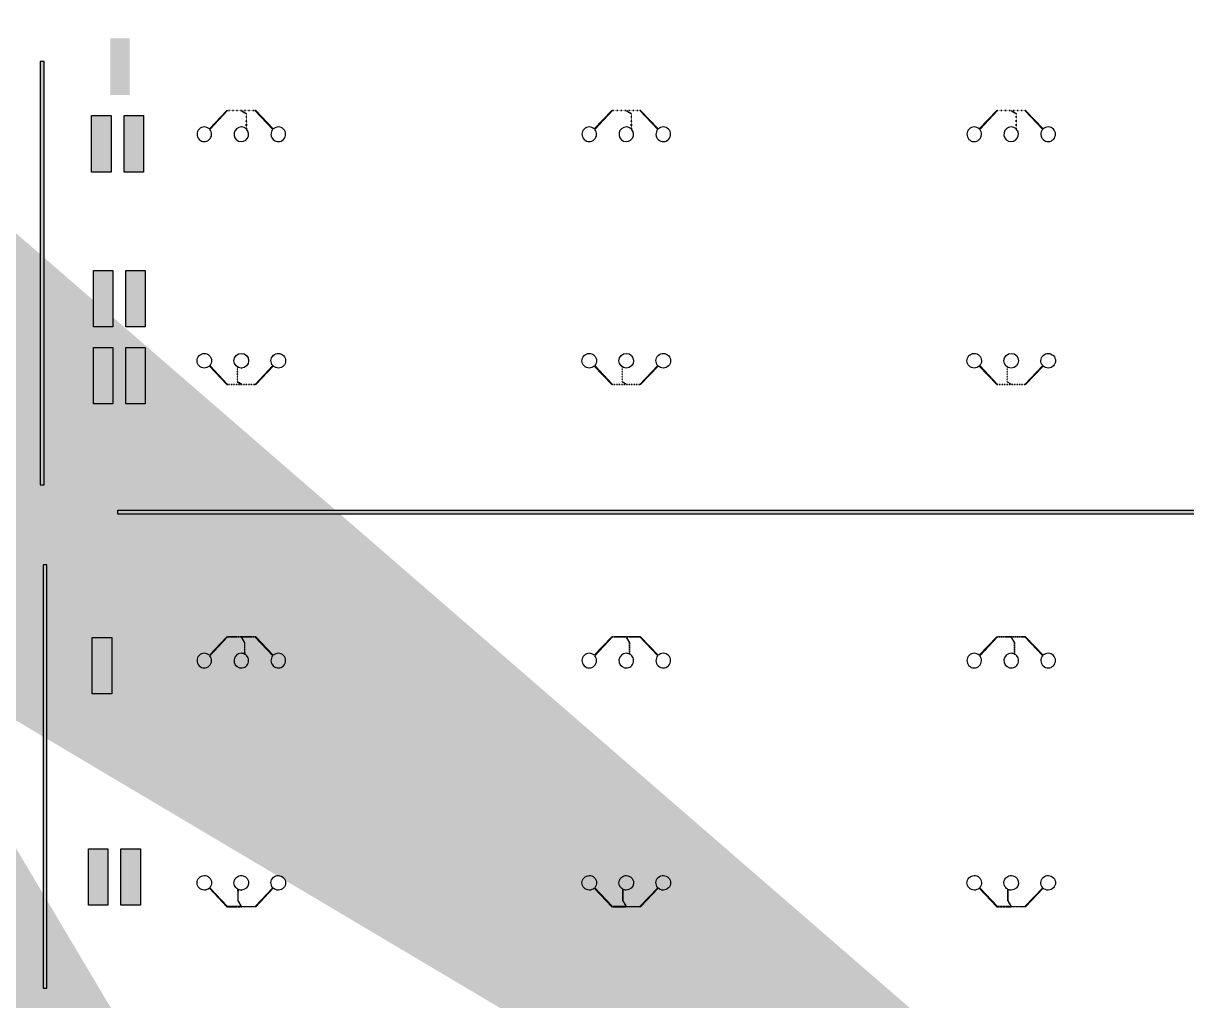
# Model space of a CAD drawing. Header units: inches. Extents: x 0 to 114300, y 0 to 114300.
# Drawn here: x 26926 to 57150, y 29230 to 54629 of the extents above; entities that cross this region are included whole.
import ezdxf

# ---------------------------------------------------------------- set-up
doc = ezdxf.new("R2010")
doc.units = ezdxf.units.IN
doc.header["$MEASUREMENT"] = 0
pattern_1 = [(45, (159.85542, -54010.22259), (-0.08838834765, 0.08838834765), [])]

# ---------------------------------------------------------------- blocks, each defined once
blk = doc.blocks.new('*U104')
for p, q in [((-374, 405), (-830, -77)), ((-355, 402), (-819, -88)), ((-374, 405), (-355, 405)), ((-355, 402), (-355, 405)), ((355, 402), (355, 405)), ((374, 405), (355, 405)), ((355, 402), (819, -88)), ((374, 405), (830, -77))]:
    blk.add_line(p, q)
for points in [[(-351, 402), (-351, 405), (-353, 405), (-353, 402)], [(-343, 402), (-343, 405), (-345, 405), (-345, 402)], [(-335, 402), (-335, 405), (-337, 405), (-337, 402)], [(-327, 402), (-327, 405), (-329, 405), (-329, 402)], [(-319, 402), (-319, 405), (-321, 405), (-321, 402)], [(-311, 402), (-311, 405), (-313, 405), (-313, 402)], [(-303, 402), (-303, 405), (-305, 405), (-305, 402)], [(-295, 402), (-295, 405), (-297, 405), (-297, 402)], [(-287, 402), (-287, 405), (-289, 405), (-289, 402)], [(-279, 402), (-279, 405), (-281, 405), (-281, 402)], [(-271, 402), (-271, 405), (-273, 405), (-273, 402)], [(-263, 402), (-263, 405), (-265, 405), (-265, 402)], [(-255, 402), (-255, 405), (-257, 405), (-257, 402)], [(-247, 402), (-247, 405), (-249, 405), (-249, 402)], [(-239, 402), (-239, 405), (-241, 405), (-241, 402)], [(-231, 402), (-231, 405), (-233, 405), (-233, 402)], [(-223, 402), (-223, 405), (-225, 405), (-225, 402)], [(-215, 402), (-215, 405), (-217, 405), (-217, 402)], [(-207, 402), (-207, 405), (-209, 405), (-209, 402)], [(-199, 402), (-199, 405), (-201, 405), (-201, 402)], [(-191, 402), (-191, 405), (-193, 405), (-193, 402)], [(-183, 402), (-183, 405), (-185, 405), (-185, 402)], [(-175, 402), (-175, 405), (-177, 405), (-177, 402)], [(-167, 402), (-167, 405), (-169, 405), (-169, 402)], [(-159, 402), (-159, 405), (-161, 405), (-161, 402)], [(-151, 402), (-151, 405), (-153, 405), (-153, 402)], [(-143, 402), (-143, 405), (-145, 405), (-145, 402)], [(-135, 402), (-135, 405), (-137, 405), (-137, 402)], [(-127, 402), (-127, 405), (-129, 405), (-129, 402)], [(-119, 402), (-119, 405), (-121, 405), (-121, 402)], [(-111, 402), (-111, 405), (-113, 405), (-113, 402)], [(-103, 402), (-103, 405), (-105, 405), (-105, 402)], [(-95, 402), (-95, 405), (-97, 405), (-97, 402)], [(-87, 402), (-87, 405), (-89, 405), (-89, 402)], [(-79, 402), (-79, 405), (-81, 405), (-81, 402)], [(-71, 402), (-71, 405), (-73, 405), (-73, 402)], [(-63, 402), (-63, 405), (-65, 405), (-65, 402)], [(-55, 402), (-55, 405), (-57, 405), (-57, 402)], [(-47, 402), (-47, 405), (-49, 405), (-49, 402)], [(-39, 402), (-39, 405), (-41, 405), (-41, 402)], [(-31, 402), (-31, 405), (-33, 405), (-33, 402)], [(-23, 402), (-23, 405), (-25, 405), (-25, 402)], [(-15, 402), (-15, 405), (-17, 405), (-17, 402)], [(-7, 402), (-7, 405), (-9, 405), (-9, 402)], [(-1, 397), (-2, 395), (1, 393), (2, 396)], [(1, 405), (-2, 405), (-2, 402), (1, 402)], [(6, 393), (5, 391), (7, 389), (9, 392)], [(7, 402), (7, 405), (9, 405), (9, 402)], [(13, 389), (12, 387), (14, 385), (16, 388)], [(15, 402), (15, 405), (17, 405), (17, 402)], [(20, 385), (19, 383), (21, 381), (23, 384)], [(23, 402), (23, 405), (25, 405), (25, 402)], [(27, 381), (26, 379), (28, 377), (30, 380)], [(31, 402), (31, 405), (33, 405), (33, 402)], [(34, 377), (33, 375), (35, 373), (37, 376)], [(39, 402), (39, 405), (41, 405), (41, 402)], [(41, 373), (40, 371), (42, 369), (44, 372)], [(48, 369), (46, 367), (49, 365), (51, 368)], [(47, 402), (47, 405), (49, 405), (49, 402)], [(55, 365), (53, 363), (56, 361), (57, 364)], [(55, 402), (55, 405), (57, 405), (57, 402)], [(62, 361), (60, 359), (63, 357), (64, 360)], [(63, 402), (63, 405), (65, 405), (65, 402)], [(69, 357), (67, 355), (70, 353), (71, 356)], [(71, 402), (71, 405), (73, 405), (73, 402)], [(76, 353), (74, 351), (77, 349), (78, 352)], [(79, 402), (79, 405), (81, 405), (81, 402)], [(83, 349), (81, 347), (84, 345), (85, 348)], [(87, 402), (87, 405), (89, 405), (89, 402)], [(90, 345), (88, 343), (91, 341), (92, 344)], [(95, 402), (95, 405), (97, 405), (97, 402)], [(96, 341), (95, 339), (98, 337), (99, 340)], [(103, 337), (102, 335), (104, 333), (106, 336)], [(103, 402), (103, 405), (105, 405), (105, 402)], [(110, 333), (109, 331), (111, 329), (113, 332)], [(111, 402), (111, 405), (113, 405), (113, 402)], [(117, 329), (116, 327), (118, 325), (120, 328)], [(119, 402), (119, 405), (121, 405), (121, 402)], [(124, 325), (123, 323), (125, 321), (127, 324)], [(127, 402), (127, 405), (129, 405), (129, 402)], [(131, 321), (130, 319), (132, 317), (134, 320)], [(133, 316), (130, 316), (130, 313), (133, 313)], [(133, 308), (130, 308), (130, 305), (133, 305)], [(135, 402), (135, 405), (137, 405), (137, 402)], [(143, 402), (143, 405), (145, 405), (145, 402)], [(151, 402), (151, 405), (153, 405), (153, 402)], [(159, 402), (159, 405), (161, 405), (161, 402)], [(167, 402), (167, 405), (169, 405), (169, 402)], [(175, 402), (175, 405), (177, 405), (177, 402)], [(183, 402), (183, 405), (185, 405), (185, 402)], [(191, 402), (191, 405), (193, 405), (193, 402)], [(199, 402), (199, 405), (201, 405), (201, 402)], [(207, 402), (207, 405), (209, 405), (209, 402)], [(215, 402), (215, 405), (217, 405), (217, 402)], [(223, 402), (223, 405), (225, 405), (225, 402)], [(231, 402), (231, 405), (233, 405), (233, 402)], [(239, 402), (239, 405), (241, 405), (241, 402)], [(247, 402), (247, 405), (249, 405), (249, 402)], [(255, 402), (255, 405), (257, 405), (257, 402)], [(263, 402), (263, 405), (265, 405), (265, 402)], [(271, 402), (271, 405), (273, 405), (273, 402)], [(279, 402), (279, 405), (281, 405), (281, 402)], [(287, 402), (287, 405), (289, 405), (289, 402)], [(295, 402), (295, 405), (297, 405), (297, 402)], [(303, 402), (303, 405), (305, 405), (305, 402)], [(311, 402), (311, 405), (313, 405), (313, 402)], [(319, 402), (319, 405), (321, 405), (321, 402)], [(327, 402), (327, 405), (329, 405), (329, 402)], [(335, 402), (335, 405), (337, 405), (337, 402)], [(343, 402), (343, 405), (345, 405), (345, 402)], [(351, 402), (351, 405), (353, 405), (353, 402)], [(133, 300), (130, 300), (130, 297), (133, 297)], [(133, 292), (130, 292), (130, 289), (133, 289)], [(133, 284), (130, 284), (130, 281), (133, 281)], [(133, 276), (130, 276), (130, 273), (133, 273)], [(133, 268), (130, 268), (130, 265), (133, 265)], [(133, 260), (130, 260), (130, 257), (133, 257)], [(133, 252), (130, 252), (130, 249), (133, 249)], [(133, 244), (130, 244), (130, 241), (133, 241)], [(133, 236), (130, 236), (130, 233), (133, 233)], [(133, 228), (130, 228), (130, 225), (133, 225)], [(133, 220), (130, 220), (130, 217), (133, 217)], [(133, 212), (130, 212), (130, 209), (133, 209)], [(133, 204), (130, 204), (130, 201), (133, 201)], [(133, 196), (130, 196), (130, 193), (133, 193)], [(133, 188), (130, 188), (130, 185), (133, 185)], [(133, 180), (130, 180), (130, 177), (133, 177)], [(133, 172), (130, 172), (130, 169), (133, 169)], [(133, 164), (130, 164), (130, 161), (133, 161)], [(133, 156), (130, 156), (130, 153), (133, 153)], [(133, 148), (130, 148), (130, 145), (133, 145)], [(133, 140), (130, 140), (130, 137), (133, 137)], [(133, 132), (130, 132), (130, 129), (133, 129)], [(133, 124), (130, 124), (130, 121), (133, 121)], [(133, 116), (130, 116), (130, 113), (133, 113)], [(133, 113), (130, 113), (130, 116), (133, 116)], [(133, 105), (130, 105), (130, 108), (133, 108)], [(133, 97), (130, 97), (130, 100), (133, 100)], [(133, 89), (130, 89), (130, 92), (133, 92)], [(133, 81), (130, 81), (130, 84), (133, 84)], [(133, 73), (130, 73), (130, 76), (133, 76)], [(133, 65), (130, 65), (130, 68), (133, 68)], [(133, 57), (130, 57), (130, 60), (133, 60)], [(133, 49), (130, 49), (130, 52), (133, 52)], [(133, 41), (130, 41), (130, 44), (133, 44)], [(133, 33), (130, 33), (130, 36), (133, 36)], [(133, 25), (130, 25), (130, 28), (133, 28)], [(133, 17), (130, 17), (130, 20), (133, 20)], [(133, 9), (130, 9), (130, 12), (133, 12)], [(133, 1), (130, 1), (130, 4), (133, 4)], [(133, -7), (130, -7), (130, -4), (133, -4)], [(133, -15), (130, -15), (130, -12), (133, -12)], [(133, -23), (130, -23), (130, -20), (133, -20)], [(133, -31), (130, -31), (130, -28), (133, -28)], [(133, -39), (130, -39), (130, -36), (133, -36)], [(133, -47), (130, -47), (130, -44), (133, -44)], [(133, -55), (130, -55), (130, -52), (133, -52)], [(133, -63), (130, -63), (130, -60), (133, -60)], [(133, -71), (130, -71), (130, -68), (133, -68)]]:
    blk.add_lwpolyline(points, close=True)
for points in [[(1, -25), (1, -23), (-2, -23), (-2, -25)], [(130, -76), (130, -76), (133, -76), (133, -79), (133, -79)]]:
    blk.add_lwpolyline(points)
for centre, start, end in [((-961, -215), 46.5259, 41.74), ((0, -215), 90.4523, 45.6265), ((0, -215), 46.7402, 89.5477), ((961, -215), 138.26, 133.4741)]:
    blk.add_arc(centre, 190, start, end)
blk = doc.blocks.new('*U105')
at = {"color": 0, "linetype": 'ByBlock', "lineweight": -2, "transparency": 16777216}
for p in [(0, 0), (10000, 0), (20000, 0)]:
    blk.add_blockref('*U104', p, dxfattribs=at)
blk = doc.blocks.new('*U110')
for p, q in [((-374, 405), (-830, -77)), ((-356, 402), (-819, -88)), ((-374, 405), (-356, 405)), ((-356, 405), (-353, 405)), ((-353, 402), (-356, 402)), ((-353, 405), (-353, 402)), ((356, 405), (353, 405)), ((353, 405), (353, 402)), ((353, 402), (356, 402)), ((374, 405), (356, 405)), ((356, 402), (819, -88)), ((374, 405), (830, -77)), ((-2, -25), (1, -25))]:
    blk.add_line(p, q)
for points in [[(-352, 402), (-348, 402), (-348, 405), (-352, 405)], [(-342, 402), (-338, 402), (-338, 405), (-342, 405)], [(-332, 402), (-328, 402), (-328, 405), (-332, 405)], [(-322, 402), (-318, 402), (-318, 405), (-322, 405)], [(-312, 402), (-308, 402), (-308, 405), (-312, 405)], [(-302, 402), (-298, 402), (-298, 405), (-302, 405)], [(-292, 402), (-288, 402), (-288, 405), (-292, 405)], [(-282, 402), (-278, 402), (-278, 405), (-282, 405)], [(-272, 402), (-268, 402), (-268, 405), (-272, 405)], [(-262, 402), (-258, 402), (-258, 405), (-262, 405)], [(-252, 402), (-248, 402), (-248, 405), (-252, 405)], [(-242, 402), (-238, 402), (-238, 405), (-242, 405)], [(-232, 402), (-228, 402), (-228, 405), (-232, 405)], [(-222, 402), (-218, 402), (-218, 405), (-222, 405)], [(-212, 402), (-208, 402), (-208, 405), (-212, 405)], [(-202, 402), (-198, 402), (-198, 405), (-202, 405)], [(-192, 402), (-188, 402), (-188, 405), (-192, 405)], [(-182, 402), (-178, 402), (-178, 405), (-182, 405)], [(-172, 402), (-168, 402), (-168, 405), (-172, 405)], [(-162, 402), (-158, 402), (-158, 405), (-162, 405)], [(-152, 402), (-148, 402), (-148, 405), (-152, 405)], [(-142, 402), (-138, 402), (-138, 405), (-142, 405)], [(-132, 402), (-128, 402), (-128, 405), (-132, 405)], [(-122, 402), (-118, 402), (-118, 405), (-122, 405)], [(-112, 402), (-108, 402), (-108, 405), (-112, 405)], [(-106, 334), (-103, 335), (-102, 333), (-104, 331)], [(-105, 327), (-105, 330), (-102, 330), (-102, 327)], [(-105, 317), (-105, 320), (-102, 320), (-102, 317)], [(-105, 307), (-105, 310), (-102, 310), (-102, 307)], [(-102, 402), (-98, 402), (-98, 405), (-102, 405)], [(-97, 339), (-95, 340), (-93, 338), (-96, 336)], [(-92, 402), (-88, 402), (-88, 405), (-92, 405)], [(-89, 344), (-86, 345), (-85, 343), (-87, 341)], [(-82, 402), (-78, 402), (-78, 405), (-82, 405)], [(-80, 349), (-77, 350), (-76, 348), (-78, 346)], [(-72, 402), (-68, 402), (-68, 405), (-72, 405)], [(-71, 354), (-69, 355), (-67, 353), (-70, 351)], [(-63, 359), (-60, 360), (-59, 358), (-61, 356)], [(-62, 402), (-58, 402), (-58, 405), (-62, 405)], [(-54, 364), (-51, 365), (-50, 363), (-53, 361)], [(-52, 402), (-48, 402), (-48, 405), (-52, 405)], [(-45, 369), (-43, 370), (-41, 368), (-44, 366)], [(-42, 402), (-38, 402), (-38, 405), (-42, 405)], [(-37, 374), (-34, 375), (-33, 373), (-35, 371)], [(-32, 402), (-28, 402), (-28, 405), (-32, 405)], [(-28, 379), (-25, 380), (-24, 378), (-27, 376)], [(-22, 402), (-18, 402), (-18, 405), (-22, 405)], [(-19, 384), (-17, 385), (-15, 383), (-18, 381)], [(-12, 402), (-8, 402), (-8, 405), (-12, 405)], [(-11, 389), (-8, 390), (-7, 388), (-9, 386)], [(1, 402), (-2, 402), (-2, 405), (1, 405)], [(-2, 394), (1, 395), (2, 393), (-1, 391)], [(6, 398), (8, 400), (10, 397), (7, 396)], [(12, 402), (8, 402), (8, 405), (12, 405)], [(22, 402), (18, 402), (18, 405), (22, 405)], [(32, 402), (28, 402), (28, 405), (32, 405)], [(42, 402), (38, 402), (38, 405), (42, 405)], [(52, 402), (48, 402), (48, 405), (52, 405)], [(62, 402), (58, 402), (58, 405), (62, 405)], [(72, 402), (68, 402), (68, 405), (72, 405)], [(82, 402), (78, 402), (78, 405), (82, 405)], [(92, 402), (88, 402), (88, 405), (92, 405)], [(102, 402), (98, 402), (98, 405), (102, 405)], [(112, 402), (108, 402), (108, 405), (112, 405)], [(122, 402), (118, 402), (118, 405), (122, 405)], [(132, 402), (128, 402), (128, 405), (132, 405)], [(142, 402), (138, 402), (138, 405), (142, 405)], [(152, 402), (148, 402), (148, 405), (152, 405)], [(162, 402), (158, 402), (158, 405), (162, 405)], [(172, 402), (168, 402), (168, 405), (172, 405)], [(182, 402), (178, 402), (178, 405), (182, 405)], [(192, 402), (188, 402), (188, 405), (192, 405)], [(202, 402), (198, 402), (198, 405), (202, 405)], [(212, 402), (208, 402), (208, 405), (212, 405)], [(222, 402), (218, 402), (218, 405), (222, 405)], [(232, 402), (228, 402), (228, 405), (232, 405)], [(242, 402), (238, 402), (238, 405), (242, 405)], [(252, 402), (248, 402), (248, 405), (252, 405)], [(262, 402), (258, 402), (258, 405), (262, 405)], [(272, 402), (268, 402), (268, 405), (272, 405)], [(282, 402), (278, 402), (278, 405), (282, 405)], [(292, 402), (288, 402), (288, 405), (292, 405)], [(302, 402), (298, 402), (298, 405), (302, 405)], [(312, 402), (308, 402), (308, 405), (312, 405)], [(322, 402), (318, 402), (318, 405), (322, 405)], [(332, 402), (328, 402), (328, 405), (332, 405)], [(342, 402), (338, 402), (338, 405), (342, 405)], [(352, 402), (348, 402), (348, 405), (352, 405)], [(-105, 297), (-105, 300), (-102, 300), (-102, 297)], [(-105, 287), (-105, 290), (-102, 290), (-102, 287)], [(-105, 277), (-105, 280), (-102, 280), (-102, 277)], [(-105, 267), (-105, 270), (-102, 270), (-102, 267)], [(-105, 257), (-105, 260), (-102, 260), (-102, 257)], [(-105, 247), (-105, 250), (-102, 250), (-102, 247)], [(-105, 237), (-105, 240), (-102, 240), (-102, 237)], [(-105, 227), (-105, 230), (-102, 230), (-102, 227)], [(-105, 217), (-105, 220), (-102, 220), (-102, 217)], [(-105, 207), (-105, 210), (-102, 210), (-102, 207)], [(-105, 197), (-105, 200), (-102, 200), (-102, 197)], [(-105, 187), (-105, 190), (-102, 190), (-102, 187)], [(-105, 180), (-105, 177), (-102, 177), (-102, 180)], [(-105, 167), (-105, 170), (-102, 170), (-102, 167)], [(-105, 170), (-105, 167), (-102, 167), (-102, 170)], [(-105, 160), (-105, 157), (-102, 157), (-102, 160)], [(-105, 150), (-105, 147), (-102, 147), (-102, 150)], [(-105, 140), (-105, 137), (-102, 137), (-102, 140)], [(-105, 130), (-105, 127), (-102, 127), (-102, 130)], [(-105, 120), (-105, 117), (-102, 117), (-102, 120)], [(-105, 110), (-105, 107), (-102, 107), (-102, 110)], [(-105, 100), (-105, 97), (-102, 97), (-102, 100)], [(-105, 90), (-105, 87), (-102, 87), (-102, 90)], [(-105, 80), (-105, 77), (-102, 77), (-102, 80)], [(-105, 70), (-105, 67), (-102, 67), (-102, 70)], [(-105, 60), (-105, 57), (-102, 57), (-102, 60)], [(-105, 50), (-105, 47), (-102, 47), (-102, 50)], [(-105, 40), (-105, 37), (-102, 37), (-102, 40)], [(-105, 30), (-105, 27), (-102, 27), (-102, 30)], [(-105, 17), (-105, 20), (-102, 20), (-102, 17)], [(-105, 7), (-105, 10), (-102, 10), (-102, 7)], [(-105, -3), (-105, 0), (-102, 0), (-102, -3)], [(-105, -13), (-105, -10), (-102, -10), (-102, -13)], [(-105, -23), (-105, -20), (-102, -20), (-102, -23)], [(-105, -33), (-105, -30), (-102, -30), (-102, -33)], [(-105, -43), (-105, -40), (-102, -40), (-102, -43)], [(-105, -53), (-105, -50), (-102, -50), (-102, -53)]]:
    blk.add_lwpolyline(points, close=True)
for centre, start, end in [((-961, -215), 46.5259, 41.74), ((0, -215), 90.4523, 89.5477), ((961, -215), 138.26, 133.4741)]:
    blk.add_arc(centre, 190, start, end)
blk = doc.blocks.new('*U111')
at = {"color": 0, "linetype": 'ByBlock', "lineweight": -2, "transparency": 16777216}
for p in [(0, 0), (10000, 0), (20000, 0)]:
    blk.add_blockref('*U110', p, dxfattribs=at)
blk = doc.blocks.new('*U112')
for p, q in [((-374, 405), (-830, -77)), ((-355, 402), (-819, -88)), ((-374, 405), (-355, 405)), ((-355, 402), (-355, 405)), ((355, 402), (355, 405)), ((374, 405), (355, 405)), ((355, 402), (819, -88)), ((374, 405), (830, -77))]:
    blk.add_line(p, q)
for points in [[(-351, 402), (-351, 405), (-354, 405), (-354, 402)], [(-347, 402), (-347, 405), (-350, 405), (-350, 402)], [(-343, 402), (-343, 405), (-346, 405), (-346, 402)], [(-339, 402), (-339, 405), (-342, 405), (-342, 402)], [(-335, 402), (-335, 405), (-338, 405), (-338, 402)], [(-331, 402), (-331, 405), (-334, 405), (-334, 402)], [(-327, 402), (-327, 405), (-330, 405), (-330, 402)], [(-323, 402), (-323, 405), (-326, 405), (-326, 402)], [(-319, 402), (-319, 405), (-322, 405), (-322, 402)], [(-315, 402), (-315, 405), (-318, 405), (-318, 402)], [(-311, 402), (-311, 405), (-314, 405), (-314, 402)], [(-307, 402), (-307, 405), (-310, 405), (-310, 402)], [(-303, 402), (-303, 405), (-306, 405), (-306, 402)], [(-299, 402), (-299, 405), (-302, 405), (-302, 402)], [(-295, 402), (-295, 405), (-298, 405), (-298, 402)], [(-291, 402), (-291, 405), (-294, 405), (-294, 402)], [(-287, 402), (-287, 405), (-290, 405), (-290, 402)], [(-283, 402), (-283, 405), (-286, 405), (-286, 402)], [(-279, 402), (-279, 405), (-282, 405), (-282, 402)], [(-275, 402), (-275, 405), (-278, 405), (-278, 402)], [(-271, 402), (-271, 405), (-274, 405), (-274, 402)], [(-267, 402), (-267, 405), (-270, 405), (-270, 402)], [(-263, 402), (-263, 405), (-266, 405), (-266, 402)], [(-259, 402), (-259, 405), (-262, 405), (-262, 402)], [(-255, 402), (-255, 405), (-258, 405), (-258, 402)], [(-251, 402), (-251, 405), (-254, 405), (-254, 402)], [(-247, 402), (-247, 405), (-250, 405), (-250, 402)], [(-243, 402), (-243, 405), (-246, 405), (-246, 402)], [(-239, 402), (-239, 405), (-242, 405), (-242, 402)], [(-235, 402), (-235, 405), (-238, 405), (-238, 402)], [(-231, 402), (-231, 405), (-234, 405), (-234, 402)], [(-227, 402), (-227, 405), (-230, 405), (-230, 402)], [(-223, 402), (-223, 405), (-226, 405), (-226, 402)], [(-219, 402), (-219, 405), (-222, 405), (-222, 402)], [(-215, 402), (-215, 405), (-218, 405), (-218, 402)], [(-211, 402), (-211, 405), (-214, 405), (-214, 402)], [(-207, 402), (-207, 405), (-210, 405), (-210, 402)], [(-203, 402), (-203, 405), (-206, 405), (-206, 402)], [(-199, 402), (-199, 405), (-202, 405), (-202, 402)], [(-195, 402), (-195, 405), (-198, 405), (-198, 402)], [(-191, 402), (-191, 405), (-194, 405), (-194, 402)], [(-187, 402), (-187, 405), (-190, 405), (-190, 402)], [(-183, 402), (-183, 405), (-186, 405), (-186, 402)], [(-179, 402), (-179, 405), (-182, 405), (-182, 402)], [(-175, 402), (-175, 405), (-178, 405), (-178, 402)], [(-171, 402), (-171, 405), (-174, 405), (-174, 402)], [(-167, 402), (-167, 405), (-170, 405), (-170, 402)], [(-163, 402), (-163, 405), (-166, 405), (-166, 402)], [(-159, 402), (-159, 405), (-162, 405), (-162, 402)], [(-155, 402), (-155, 405), (-158, 405), (-158, 402)], [(-151, 402), (-151, 405), (-154, 405), (-154, 402)], [(-147, 402), (-147, 405), (-150, 405), (-150, 402)], [(-143, 402), (-143, 405), (-146, 405), (-146, 402)], [(-139, 402), (-139, 405), (-142, 405), (-142, 402)], [(-135, 402), (-135, 405), (-138, 405), (-138, 402)], [(-131, 402), (-131, 405), (-134, 405), (-134, 402)], [(-127, 402), (-127, 405), (-130, 405), (-130, 402)], [(-123, 402), (-123, 405), (-126, 405), (-126, 402)], [(-119, 402), (-119, 405), (-122, 405), (-122, 402)], [(-115, 402), (-115, 405), (-118, 405), (-118, 402)], [(-111, 402), (-111, 405), (-114, 405), (-114, 402)], [(-107, 402), (-107, 405), (-110, 405), (-110, 402)], [(-103, 402), (-103, 405), (-106, 405), (-106, 402)], [(-99, 402), (-99, 405), (-102, 405), (-102, 402)], [(-95, 402), (-95, 405), (-98, 405), (-98, 402)], [(-91, 402), (-91, 405), (-94, 405), (-94, 402)], [(-87, 402), (-87, 405), (-90, 405), (-90, 402)], [(-83, 402), (-83, 405), (-86, 405), (-86, 402)], [(-79, 402), (-79, 405), (-82, 405), (-82, 402)], [(-75, 402), (-75, 405), (-78, 405), (-78, 402)], [(-71, 402), (-71, 405), (-74, 405), (-74, 402)], [(-67, 402), (-67, 405), (-70, 405), (-70, 402)], [(-63, 402), (-63, 405), (-66, 405), (-66, 402)], [(-59, 402), (-59, 405), (-62, 405), (-62, 402)], [(-55, 402), (-55, 405), (-58, 405), (-58, 402)], [(-51, 402), (-51, 405), (-54, 405), (-54, 402)], [(-47, 402), (-47, 405), (-50, 405), (-50, 402)], [(-43, 402), (-43, 405), (-46, 405), (-46, 402)], [(-39, 402), (-39, 405), (-42, 405), (-42, 402)], [(-35, 402), (-35, 405), (-38, 405), (-38, 402)], [(-31, 402), (-31, 405), (-34, 405), (-34, 402)], [(-27, 402), (-27, 405), (-30, 405), (-30, 402)], [(-23, 402), (-23, 405), (-26, 405), (-26, 402)], [(-19, 402), (-19, 405), (-22, 405), (-22, 402)], [(-15, 402), (-15, 405), (-18, 405), (-18, 402)], [(-11, 402), (-11, 405), (-14, 405), (-14, 402)], [(-7, 402), (-7, 405), (-10, 405), (-10, 402)], [(-3, 402), (-3, 405), (-6, 405), (-6, 402)], [(1, 401), (-2, 400), (-1, 397), (2, 399)], [(-2, 402), (-2, 405), (1, 405), (1, 402)], [(3, 398), (0, 396), (1, 394), (4, 395)], [(5, 394), (2, 393), (3, 390), (6, 392)], [(3, 402), (3, 405), (6, 405), (6, 402)], [(7, 391), (4, 389), (5, 387), (8, 388)], [(9, 387), (6, 386), (7, 383), (10, 385)], [(7, 402), (7, 405), (10, 405), (10, 402)], [(11, 384), (8, 383), (9, 380), (12, 381)], [(13, 381), (10, 379), (11, 376), (14, 378)], [(11, 402), (11, 405), (14, 405), (14, 402)], [(15, 377), (12, 376), (13, 373), (16, 375)], [(17, 374), (14, 372), (15, 370), (18, 371)], [(15, 402), (15, 405), (18, 405), (18, 402)], [(19, 370), (16, 369), (17, 366), (20, 368)], [(21, 367), (18, 365), (19, 363), (22, 364)], [(19, 402), (19, 405), (22, 405), (22, 402)], [(23, 363), (20, 362), (21, 359), (24, 361)], [(25, 360), (22, 358), (23, 356), (26, 357)], [(23, 402), (23, 405), (26, 405), (26, 402)], [(27, 356), (24, 355), (25, 352), (28, 354)], [(29, 353), (26, 351), (27, 349), (30, 350)], [(27, 402), (27, 405), (30, 405), (30, 402)], [(31, 349), (28, 348), (29, 345), (32, 347)], [(33, 346), (30, 344), (31, 342), (34, 343)], [(31, 402), (31, 405), (34, 405), (34, 402)], [(35, 342), (32, 341), (33, 338), (36, 340)], [(37, 339), (34, 337), (35, 335), (38, 336)], [(35, 402), (35, 405), (38, 405), (38, 402)], [(39, 336), (36, 334), (37, 331), (40, 333)], [(41, 332), (38, 331), (39, 328), (42, 329)], [(39, 402), (39, 405), (42, 405), (42, 402)], [(43, 329), (40, 327), (41, 325), (44, 326)], [(45, 325), (42, 324), (43, 321), (46, 323)], [(43, 402), (43, 405), (46, 405), (46, 402)], [(47, 322), (44, 320), (45, 318), (48, 319)], [(49, 318), (46, 317), (47, 314), (50, 316)], [(47, 402), (47, 405), (50, 405), (50, 402)], [(51, 315), (48, 313), (49, 311), (52, 312)], [(53, 311), (50, 310), (51, 307), (54, 309)], [(51, 402), (51, 405), (54, 405), (54, 402)], [(55, 308), (52, 306), (53, 304), (56, 305)], [(57, 304), (54, 303), (55, 300), (58, 302)], [(55, 402), (55, 405), (58, 405), (58, 402)], [(59, 402), (59, 405), (62, 405), (62, 402)], [(63, 402), (63, 405), (66, 405), (66, 402)], [(67, 402), (67, 405), (70, 405), (70, 402)], [(71, 402), (71, 405), (74, 405), (74, 402)], [(75, 402), (75, 405), (78, 405), (78, 402)], [(79, 402), (79, 405), (82, 405), (82, 402)], [(83, 402), (83, 405), (86, 405), (86, 402)], [(87, 402), (87, 405), (90, 405), (90, 402)], [(91, 402), (91, 405), (94, 405), (94, 402)], [(95, 402), (95, 405), (98, 405), (98, 402)], [(99, 402), (99, 405), (102, 405), (102, 402)], [(103, 402), (103, 405), (106, 405), (106, 402)], [(107, 402), (107, 405), (110, 405), (110, 402)], [(111, 402), (111, 405), (114, 405), (114, 402)], [(115, 402), (115, 405), (118, 405), (118, 402)], [(119, 402), (119, 405), (122, 405), (122, 402)], [(123, 402), (123, 405), (126, 405), (126, 402)], [(127, 402), (127, 405), (130, 405), (130, 402)], [(131, 402), (131, 405), (134, 405), (134, 402)], [(135, 402), (135, 405), (138, 405), (138, 402)], [(139, 402), (139, 405), (142, 405), (142, 402)], [(143, 402), (143, 405), (146, 405), (146, 402)], [(147, 402), (147, 405), (150, 405), (150, 402)], [(151, 402), (151, 405), (154, 405), (154, 402)], [(155, 402), (155, 405), (158, 405), (158, 402)], [(159, 402), (159, 405), (162, 405), (162, 402)], [(163, 402), (163, 405), (166, 405), (166, 402)], [(167, 402), (167, 405), (170, 405), (170, 402)], [(171, 402), (171, 405), (174, 405), (174, 402)], [(175, 402), (175, 405), (178, 405), (178, 402)], [(179, 402), (179, 405), (182, 405), (182, 402)], [(183, 402), (183, 405), (186, 405), (186, 402)], [(187, 402), (187, 405), (190, 405), (190, 402)], [(191, 402), (191, 405), (194, 405), (194, 402)], [(195, 402), (195, 405), (198, 405), (198, 402)], [(199, 402), (199, 405), (202, 405), (202, 402)], [(203, 402), (203, 405), (206, 405), (206, 402)], [(207, 402), (207, 405), (210, 405), (210, 402)], [(211, 402), (211, 405), (214, 405), (214, 402)], [(215, 402), (215, 405), (218, 405), (218, 402)], [(219, 402), (219, 405), (222, 405), (222, 402)], [(223, 402), (223, 405), (226, 405), (226, 402)], [(227, 402), (227, 405), (230, 405), (230, 402)], [(231, 402), (231, 405), (234, 405), (234, 402)], [(235, 402), (235, 405), (238, 405), (238, 402)], [(239, 402), (239, 405), (242, 405), (242, 402)], [(243, 402), (243, 405), (246, 405), (246, 402)], [(247, 402), (247, 405), (250, 405), (250, 402)], [(251, 402), (251, 405), (254, 405), (254, 402)], [(255, 402), (255, 405), (258, 405), (258, 402)], [(259, 402), (259, 405), (262, 405), (262, 402)], [(263, 402), (263, 405), (266, 405), (266, 402)], [(267, 402), (267, 405), (270, 405), (270, 402)], [(271, 402), (271, 405), (274, 405), (274, 402)], [(275, 402), (275, 405), (278, 405), (278, 402)], [(279, 402), (279, 405), (282, 405), (282, 402)], [(283, 402), (283, 405), (286, 405), (286, 402)], [(287, 402), (287, 405), (290, 405), (290, 402)], [(291, 402), (291, 405), (294, 405), (294, 402)], [(295, 402), (295, 405), (298, 405), (298, 402)], [(299, 402), (299, 405), (302, 405), (302, 402)], [(303, 402), (303, 405), (306, 405), (306, 402)], [(307, 402), (307, 405), (310, 405), (310, 402)], [(311, 402), (311, 405), (314, 405), (314, 402)], [(315, 402), (315, 405), (318, 405), (318, 402)], [(319, 402), (319, 405), (322, 405), (322, 402)], [(323, 402), (323, 405), (326, 405), (326, 402)], [(327, 402), (327, 405), (330, 405), (330, 402)], [(331, 402), (331, 405), (334, 405), (334, 402)], [(335, 402), (335, 405), (337, 405), (337, 402)], [(339, 402), (339, 405), (342, 405), (342, 402)], [(343, 402), (343, 405), (346, 405), (346, 402)], [(347, 402), (347, 405), (350, 405), (350, 402)], [(351, 402), (351, 405), (354, 405), (354, 402)], [(59, 301), (56, 299), (57, 297), (60, 298)], [(61, 297), (58, 296), (59, 293), (62, 295)], [(63, 294), (60, 292), (61, 290), (64, 291)], [(65, 291), (62, 289), (63, 286), (66, 288)], [(67, 287), (64, 286), (65, 283), (68, 284)], [(69, 284), (66, 282), (67, 279), (70, 281)], [(71, 280), (68, 279), (69, 276), (72, 278)], [(73, 277), (70, 275), (71, 273), (74, 274)], [(75, 273), (72, 272), (73, 269), (76, 271)], [(77, 270), (74, 268), (75, 266), (78, 267)], [(79, 266), (76, 265), (77, 262), (80, 264)], [(81, 263), (78, 261), (79, 259), (82, 260)], [(83, 259), (80, 258), (81, 255), (84, 257)], [(85, 256), (82, 254), (83, 252), (86, 253)], [(87, 252), (84, 251), (85, 248), (88, 250)], [(88, 248), (85, 248), (85, 245), (88, 245)], [(88, 244), (85, 244), (85, 241), (88, 241)], [(88, 240), (85, 240), (85, 237), (88, 237)], [(88, 236), (85, 236), (85, 233), (88, 233)], [(88, 232), (85, 232), (85, 229), (88, 229)], [(88, 228), (85, 228), (85, 225), (88, 225)], [(88, 224), (85, 224), (85, 221), (88, 221)], [(88, 220), (85, 220), (85, 217), (88, 217)], [(88, 216), (85, 216), (85, 213), (88, 213)], [(88, 212), (85, 212), (85, 209), (88, 209)], [(88, 208), (85, 208), (85, 205), (88, 205)], [(88, 204), (85, 204), (85, 201), (88, 201)], [(88, 200), (85, 200), (85, 197), (88, 197)], [(88, 196), (85, 196), (85, 193), (88, 193)], [(88, 192), (85, 192), (85, 189), (88, 189)], [(88, 188), (85, 188), (85, 185), (88, 185)], [(88, 184), (85, 184), (85, 181), (88, 181)], [(88, 180), (85, 180), (85, 177), (88, 177)], [(88, 176), (85, 176), (85, 173), (88, 173)], [(88, 172), (85, 172), (85, 169), (88, 169)], [(88, 168), (85, 168), (85, 165), (88, 165)], [(88, 164), (85, 164), (85, 161), (88, 161)], [(88, 160), (85, 160), (85, 157), (88, 157)], [(88, 156), (85, 156), (85, 153), (88, 153)], [(88, 152), (85, 152), (85, 149), (88, 149)], [(88, 148), (85, 148), (85, 145), (88, 145)], [(88, 144), (85, 144), (85, 141), (88, 141)], [(88, 140), (85, 140), (85, 137), (88, 137)], [(88, 136), (85, 136), (85, 133), (88, 133)], [(88, 132), (85, 132), (85, 129), (88, 129)], [(88, 128), (85, 128), (85, 125), (88, 125)], [(88, 124), (85, 124), (85, 121), (88, 121)], [(88, 120), (85, 120), (85, 117), (88, 117)], [(88, 116), (85, 116), (85, 113), (88, 113)], [(88, 112), (85, 112), (85, 109), (88, 109)], [(88, 108), (85, 108), (85, 105), (88, 105)], [(88, 104), (85, 104), (85, 101), (88, 101)], [(88, 100), (85, 100), (85, 97), (88, 97)], [(88, 96), (85, 96), (85, 93), (88, 93)], [(88, 92), (85, 92), (85, 89), (88, 89)], [(88, 88), (85, 88), (85, 85), (88, 85)], [(88, 84), (85, 84), (85, 81), (88, 81)], [(88, 80), (85, 80), (85, 77), (88, 77)], [(88, 76), (85, 76), (85, 73), (88, 73)], [(88, 72), (85, 72), (85, 69), (88, 69)], [(88, 68), (85, 68), (85, 65), (88, 65)], [(88, 64), (85, 64), (85, 61), (88, 61)], [(88, 60), (85, 60), (85, 57), (88, 57)], [(88, 56), (85, 56), (85, 53), (88, 53)], [(88, 52), (85, 52), (85, 49), (88, 49)], [(88, 48), (85, 48), (85, 45), (88, 45)], [(88, 44), (85, 44), (85, 41), (88, 41)], [(88, 40), (85, 40), (85, 37), (88, 37)], [(88, 36), (85, 36), (85, 33), (88, 33)], [(88, 32), (85, 32), (85, 29), (88, 29)], [(88, 28), (85, 28), (85, 25), (88, 25)], [(88, 24), (85, 24), (85, 21), (88, 21)], [(88, 20), (85, 20), (85, 17), (88, 17)], [(88, 16), (85, 16), (85, 13), (88, 13)], [(88, 9), (85, 9), (85, 12), (88, 12)], [(88, 5), (85, 5), (85, 8), (88, 8)], [(88, 1), (85, 1), (85, 4), (88, 4)], [(88, -3), (85, -3), (85, 0), (88, 0)], [(88, -7), (85, -7), (85, -4), (88, -4)], [(88, -11), (85, -11), (85, -8), (88, -8)], [(88, -15), (85, -15), (85, -12), (88, -12)], [(88, -19), (85, -19), (85, -16), (88, -16)], [(88, -23), (85, -23), (85, -20), (88, -20)], [(88, -27), (85, -27), (85, -24), (88, -24)], [(88, -31), (85, -31), (85, -28), (88, -28)], [(88, -35), (85, -35), (85, -32), (88, -32)], [(88, -39), (85, -39), (85, -36), (88, -36)], [(88, -43), (85, -43), (85, -40), (88, -40)]]:
    blk.add_lwpolyline(points, close=True)
for points in [[(1, -25), (1, -23), (-2, -23), (-2, -25)], [(85, -45), (85, -44), (88, -44), (88, -46)]]:
    blk.add_lwpolyline(points)
for centre, start, end in [((-961, -215), 46.5259, 41.74), ((0, -215), 90.4523, 62.4896), ((0, -215), 63.5049, 89.5477), ((961, -215), 138.26, 133.4741)]:
    blk.add_arc(centre, 190, start, end)
blk = doc.blocks.new('*U113')
at = {"color": 0, "linetype": 'ByBlock', "lineweight": -2, "transparency": 16777216}
for p in [(0, 0), (10000, 0), (20000, 0)]:
    blk.add_blockref('*U112', p, dxfattribs=at)
blk = doc.blocks.new('*U114')
for p, q in [((-374, 405), (-830, -77)), ((-356, 402), (-819, -88)), ((-374, 405), (-356, 405)), ((-356, 405), (-353, 405)), ((-353, 402), (-356, 402)), ((-353, 405), (-353, 402)), ((356, 405), (353, 405)), ((353, 405), (353, 402)), ((353, 402), (356, 402)), ((374, 405), (356, 405)), ((356, 402), (819, -88)), ((374, 405), (830, -77)), ((-2, -25), (1, -25))]:
    blk.add_line(p, q)
for points in [[(-350, 405), (-347, 405), (-347, 402), (-350, 402)], [(-344, 405), (-341, 405), (-341, 402), (-344, 402)], [(-338, 405), (-335, 405), (-335, 402), (-338, 402)], [(-332, 405), (-329, 405), (-329, 402), (-332, 402)], [(-326, 405), (-323, 405), (-323, 402), (-326, 402)], [(-320, 405), (-317, 405), (-317, 402), (-320, 402)], [(-314, 405), (-311, 405), (-311, 402), (-314, 402)], [(-308, 405), (-305, 405), (-305, 402), (-308, 402)], [(-302, 405), (-299, 405), (-299, 402), (-302, 402)], [(-296, 405), (-293, 405), (-293, 402), (-296, 402)], [(-290, 405), (-287, 405), (-287, 402), (-290, 402)], [(-284, 405), (-281, 405), (-281, 402), (-284, 402)], [(-278, 405), (-275, 405), (-275, 402), (-278, 402)], [(-272, 405), (-269, 405), (-269, 402), (-272, 402)], [(-266, 405), (-263, 405), (-263, 402), (-266, 402)], [(-260, 405), (-257, 405), (-257, 402), (-260, 402)], [(-254, 405), (-251, 405), (-251, 402), (-254, 402)], [(-248, 405), (-245, 405), (-245, 402), (-248, 402)], [(-242, 405), (-239, 405), (-239, 402), (-242, 402)], [(-236, 405), (-233, 405), (-233, 402), (-236, 402)], [(-230, 405), (-227, 405), (-227, 402), (-230, 402)], [(-224, 405), (-221, 405), (-221, 402), (-224, 402)], [(-218, 405), (-215, 405), (-215, 402), (-218, 402)], [(-212, 405), (-209, 405), (-209, 402), (-212, 402)], [(-206, 405), (-203, 405), (-203, 402), (-206, 402)], [(-200, 405), (-197, 405), (-197, 402), (-200, 402)], [(-194, 405), (-191, 405), (-191, 402), (-194, 402)], [(-188, 405), (-185, 405), (-185, 402), (-188, 402)], [(-182, 405), (-179, 405), (-179, 402), (-182, 402)], [(-176, 405), (-173, 405), (-173, 402), (-176, 402)], [(-170, 405), (-167, 405), (-167, 402), (-170, 402)], [(-164, 405), (-161, 405), (-161, 402), (-164, 402)], [(-158, 405), (-155, 405), (-155, 402), (-158, 402)], [(-152, 405), (-149, 405), (-149, 402), (-152, 402)], [(-146, 405), (-143, 405), (-143, 402), (-146, 402)], [(-140, 405), (-137, 405), (-137, 402), (-140, 402)], [(-134, 405), (-131, 405), (-131, 402), (-134, 402)], [(-128, 405), (-125, 405), (-125, 402), (-128, 402)], [(-122, 405), (-119, 405), (-119, 402), (-122, 402)], [(-116, 405), (-113, 405), (-113, 402), (-116, 402)], [(-110, 405), (-107, 405), (-107, 402), (-110, 402)], [(-104, 405), (-101, 405), (-101, 402), (-104, 402)], [(-98, 405), (-95, 405), (-95, 402), (-98, 402)], [(-92, 405), (-89, 405), (-89, 402), (-92, 402)], [(-86, 405), (-83, 405), (-83, 402), (-86, 402)], [(-80, 405), (-77, 405), (-77, 402), (-80, 402)], [(-74, 405), (-71, 405), (-71, 402), (-74, 402)], [(-68, 405), (-65, 405), (-65, 402), (-68, 402)], [(-62, 405), (-59, 405), (-59, 402), (-62, 402)], [(-56, 405), (-53, 405), (-53, 402), (-56, 402)], [(-56, 303), (-55, 306), (-52, 304), (-53, 302)], [(-53, 308), (-52, 311), (-49, 310), (-50, 307)], [(-50, 405), (-47, 405), (-47, 402), (-50, 402)], [(-50, 314), (-49, 316), (-46, 315), (-47, 312)], [(-47, 319), (-46, 321), (-43, 320), (-44, 317)], [(-44, 405), (-41, 405), (-41, 402), (-44, 402)], [(-44, 324), (-43, 327), (-40, 325), (-41, 323)], [(-41, 329), (-40, 332), (-37, 330), (-38, 328)], [(-38, 405), (-35, 405), (-35, 402), (-38, 402)], [(-38, 334), (-37, 337), (-34, 335), (-35, 333)], [(-35, 340), (-34, 342), (-31, 341), (-32, 338)], [(-32, 405), (-29, 405), (-29, 402), (-32, 402)], [(-32, 345), (-31, 347), (-28, 346), (-29, 343)], [(-29, 350), (-28, 353), (-25, 351), (-26, 348)], [(-26, 405), (-23, 405), (-23, 402), (-26, 402)], [(-26, 355), (-25, 358), (-22, 356), (-23, 354)], [(-23, 360), (-22, 363), (-19, 361), (-20, 359)], [(-20, 405), (-17, 405), (-17, 402), (-20, 402)], [(-20, 366), (-19, 368), (-16, 367), (-17, 364)], [(-17, 371), (-16, 373), (-13, 372), (-14, 369)], [(-14, 405), (-11, 405), (-11, 402), (-14, 402)], [(-14, 376), (-13, 379), (-10, 377), (-11, 374)], [(-11, 381), (-10, 384), (-7, 382), (-8, 380)], [(-8, 405), (-5, 405), (-5, 402), (-8, 402)], [(-8, 386), (-7, 389), (-4, 387), (-5, 385)], [(-5, 392), (-4, 394), (-1, 393), (-2, 390)], [(-2, 397), (-1, 399), (2, 398), (1, 395)], [(-2, 402), (-2, 405), (1, 405), (1, 402)], [(8, 405), (5, 405), (5, 402), (8, 402)], [(14, 405), (11, 405), (11, 402), (14, 402)], [(20, 405), (17, 405), (17, 402), (20, 402)], [(26, 405), (23, 405), (23, 402), (26, 402)], [(32, 405), (29, 405), (29, 402), (32, 402)], [(38, 405), (35, 405), (35, 402), (38, 402)], [(44, 405), (41, 405), (41, 402), (44, 402)], [(50, 405), (47, 405), (47, 402), (50, 402)], [(56, 405), (53, 405), (53, 402), (56, 402)], [(62, 405), (59, 405), (59, 402), (62, 402)], [(68, 405), (65, 405), (65, 402), (68, 402)], [(74, 405), (71, 405), (71, 402), (74, 402)], [(80, 405), (77, 405), (77, 402), (80, 402)], [(86, 405), (83, 405), (83, 402), (86, 402)], [(92, 405), (89, 405), (89, 402), (92, 402)], [(98, 405), (95, 405), (95, 402), (98, 402)], [(104, 405), (101, 405), (101, 402), (104, 402)], [(110, 405), (107, 405), (107, 402), (110, 402)], [(116, 405), (113, 405), (113, 402), (116, 402)], [(122, 405), (119, 405), (119, 402), (122, 402)], [(128, 405), (125, 405), (125, 402), (128, 402)], [(134, 405), (131, 405), (131, 402), (134, 402)], [(140, 405), (137, 405), (137, 402), (140, 402)], [(146, 405), (143, 405), (143, 402), (146, 402)], [(152, 405), (149, 405), (149, 402), (152, 402)], [(158, 405), (155, 405), (155, 402), (158, 402)], [(164, 405), (161, 405), (161, 402), (164, 402)], [(170, 405), (167, 405), (167, 402), (170, 402)], [(176, 405), (173, 405), (173, 402), (176, 402)], [(182, 405), (179, 405), (179, 402), (182, 402)], [(188, 405), (185, 405), (185, 402), (188, 402)], [(194, 405), (191, 405), (191, 402), (194, 402)], [(200, 405), (197, 405), (197, 402), (200, 402)], [(206, 405), (203, 405), (203, 402), (206, 402)], [(212, 405), (209, 405), (209, 402), (212, 402)], [(218, 405), (215, 405), (215, 402), (218, 402)], [(224, 405), (221, 405), (221, 402), (224, 402)], [(230, 405), (227, 405), (227, 402), (230, 402)], [(236, 405), (233, 405), (233, 402), (236, 402)], [(242, 405), (239, 405), (239, 402), (242, 402)], [(248, 405), (245, 405), (245, 402), (248, 402)], [(254, 405), (251, 405), (251, 402), (254, 402)], [(260, 405), (257, 405), (257, 402), (260, 402)], [(266, 405), (263, 405), (263, 402), (266, 402)], [(272, 405), (269, 405), (269, 402), (272, 402)], [(278, 405), (275, 405), (275, 402), (278, 402)], [(284, 405), (281, 405), (281, 402), (284, 402)], [(290, 405), (287, 405), (287, 402), (290, 402)], [(296, 405), (293, 405), (293, 402), (296, 402)], [(302, 405), (299, 405), (299, 402), (302, 402)], [(308, 405), (305, 405), (305, 402), (308, 402)], [(314, 405), (311, 405), (311, 402), (314, 402)], [(320, 405), (317, 405), (317, 402), (320, 402)], [(326, 405), (323, 405), (323, 402), (326, 402)], [(332, 405), (329, 405), (329, 402), (332, 402)], [(338, 405), (335, 405), (335, 402), (338, 402)], [(344, 405), (341, 405), (341, 402), (344, 402)], [(350, 405), (347, 405), (347, 402), (350, 402)], [(-89, 246), (-88, 249), (-85, 247), (-86, 245)], [(-88, 241), (-88, 244), (-85, 244), (-85, 241)], [(-88, 235), (-88, 238), (-85, 238), (-85, 235)], [(-88, 229), (-88, 232), (-85, 232), (-85, 229)], [(-88, 223), (-88, 226), (-85, 226), (-85, 223)], [(-88, 217), (-88, 220), (-85, 220), (-85, 217)], [(-88, 211), (-88, 214), (-85, 214), (-85, 211)], [(-88, 205), (-88, 208), (-85, 208), (-85, 205)], [(-88, 199), (-88, 202), (-85, 202), (-85, 199)], [(-88, 193), (-88, 196), (-85, 196), (-85, 193)], [(-88, 187), (-88, 190), (-85, 190), (-85, 187)], [(-88, 181), (-88, 184), (-85, 184), (-85, 181)], [(-88, 175), (-88, 178), (-85, 178), (-85, 175)], [(-88, 169), (-88, 172), (-85, 172), (-85, 169)], [(-88, 163), (-88, 166), (-85, 166), (-85, 163)], [(-88, 157), (-88, 160), (-85, 160), (-85, 157)], [(-88, 151), (-88, 154), (-85, 154), (-85, 151)], [(-88, 145), (-88, 148), (-85, 148), (-85, 145)], [(-88, 139), (-88, 142), (-85, 142), (-85, 139)], [(-88, 133), (-88, 136), (-85, 136), (-85, 133)], [(-88, 127), (-88, 130), (-85, 130), (-85, 127)], [(-88, 121), (-88, 124), (-85, 124), (-85, 121)], [(-88, 115), (-88, 118), (-85, 118), (-85, 115)], [(-88, 109), (-88, 112), (-85, 112), (-85, 109)], [(-88, 103), (-88, 106), (-85, 106), (-85, 103)], [(-88, 97), (-88, 100), (-85, 100), (-85, 97)], [(-88, 91), (-88, 94), (-85, 94), (-85, 91)], [(-88, 85), (-88, 88), (-85, 88), (-85, 85)], [(-88, 79), (-88, 82), (-85, 82), (-85, 79)], [(-88, 73), (-88, 76), (-85, 76), (-85, 73)], [(-88, 67), (-88, 70), (-85, 70), (-85, 67)], [(-88, 61), (-88, 64), (-85, 64), (-85, 61)], [(-88, 55), (-88, 58), (-85, 58), (-85, 55)], [(-88, 49), (-88, 52), (-85, 52), (-85, 49)], [(-88, 43), (-88, 46), (-85, 46), (-85, 43)], [(-88, 37), (-88, 40), (-85, 40), (-85, 37)], [(-88, 31), (-88, 34), (-85, 34), (-85, 31)], [(-88, 25), (-88, 28), (-85, 28), (-85, 25)], [(-88, 19), (-88, 22), (-85, 22), (-85, 19)], [(-88, 13), (-88, 16), (-85, 16), (-85, 13)], [(-88, 7), (-88, 10), (-85, 10), (-85, 7)], [(-88, 1), (-88, 4), (-85, 4), (-85, 1)], [(-86, 251), (-85, 254), (-82, 252), (-83, 250)], [(-83, 256), (-82, 259), (-79, 258), (-80, 255)], [(-80, 262), (-79, 264), (-76, 263), (-77, 260)], [(-77, 267), (-76, 269), (-73, 268), (-74, 265)], [(-74, 272), (-73, 275), (-70, 273), (-71, 271)], [(-71, 277), (-70, 280), (-67, 278), (-68, 276)], [(-68, 282), (-67, 285), (-64, 284), (-65, 281)], [(-65, 288), (-64, 290), (-61, 289), (-62, 286)], [(-62, 293), (-61, 295), (-58, 294), (-59, 291)], [(-59, 298), (-58, 301), (-55, 299), (-56, 297)], [(-88, -2), (-88, -5), (-85, -5), (-85, -2)], [(-88, -8), (-88, -11), (-85, -11), (-85, -8)], [(-88, -14), (-88, -17), (-85, -17), (-85, -14)], [(-88, -20), (-88, -23), (-85, -23), (-85, -20)], [(-88, -26), (-88, -29), (-85, -29), (-85, -26)], [(-88, -32), (-88, -35), (-85, -35), (-85, -32)], [(-88, -38), (-88, -41), (-85, -41), (-85, -38)]]:
    blk.add_lwpolyline(points, close=True)
blk.add_lwpolyline([(-85, -45), (-85, -44), (-88, -44), (-88, -46)])
for centre, start, end in [((-961, -215), 46.5259, 41.74), ((0, -215), 117.6211, 89.5477), ((0, -215), 90.4523, 116.6047), ((961, -215), 138.26, 133.4741)]:
    blk.add_arc(centre, 190, start, end)
blk = doc.blocks.new('*U115')
at = {"color": 0, "linetype": 'ByBlock', "lineweight": -2, "transparency": 16777216}
for p in [(0, 0), (10000, 0), (20000, 0)]:
    blk.add_blockref('*U114', p, dxfattribs=at)

msp = doc.modelspace()

# ---------------------------------------------------------------- hatches: boundary and pattern name
h = msp.add_hatch()
h.set_pattern_fill('ANSI31', color=256, scale=100)
h.set_pattern_definition([(45, (-3636.992, -6350), (-8.8388348, 8.8388348), [])])
h.paths.add_polyline_path([(114300, 0), (0, 0), (0, 114300), (114300, 114300)])
edge = h.paths.add_edge_path(flags=16)
edge.add_arc((57150, 57150), 50800, 288.3584, 529.7953, ccw=False)
edge.add_line((73150, 8935), (41150, 8935))
edge.add_arc((57150, 57150), 50800, 190.2047, 251.6416, ccw=False)
edge.add_arc((57150, 57150), 50800, 169.7953, 190.2047, ccw=False)
h = msp.add_hatch()
h.set_pattern_fill('ANSI31', color=256)
h.set_pattern_definition([(45, (626.75547, -38443.04608), (-0.08838834765, 0.08838834765), [])])
h.paths.add_polyline_path([(29185, 54233), (29692, 54233), (29692, 52769), (29185, 52769)])
h = msp.add_hatch(color=256)
h.dxf.hatch_style = 1
h.paths.add_polyline_path([(86239, 53635), (86139, 53635), (86139, 42635), (86239, 42635)])
h.paths.add_polyline_path([(29381, 41973), (84381, 41973), (84381, 41873), (29381, 41873)])
h.paths.add_polyline_path([(86313, 40561), (86213, 40561), (86213, 29561), (86313, 29561)])
h.paths.add_polyline_path([(27466, 53635), (27366, 53635), (27366, 42635), (27466, 42635)])
h.paths.add_polyline_path([(27540, 40561), (27440, 40561), (27440, 29561), (27540, 29561)])
h.paths.add_polyline_path([(27540, 27482), (27440, 27482), (27440, 16482), (27540, 16482)])
h.paths.add_polyline_path([(29455, 28899), (84455, 28899), (84455, 28799), (29455, 28799)])
h.paths.add_polyline_path([(86313, 27482), (86213, 27482), (86213, 16482), (86313, 16482)])
h.paths.add_polyline_path([(29455, 15820), (84455, 15820), (84455, 15720), (29455, 15720)])
h = msp.add_hatch()
h.set_pattern_fill('ANSI31', color=256)
h.set_pattern_definition([(45, (244.72132, -34960.13463), (-0.08838834765, 0.08838834765), [])])
h.paths.add_polyline_path([(29545, 52228), (30052, 52228), (30052, 50764), (29545, 50764)])
h.paths.add_polyline_path([(28702, 52228), (29209, 52228), (29209, 50764), (28702, 50764)])
h = msp.add_hatch()
h.set_pattern_fill('ANSI31', color=256)
h.set_pattern_definition([(45, (288.52951, -38982.83227), (-0.08838834765, 0.08838834765), [])])
h.paths.add_polyline_path([(29589, 48205), (30096, 48205), (30096, 46741), (29589, 46741)])
h.paths.add_polyline_path([(28746, 48205), (29253, 48205), (29253, 46741), (28746, 46741)])
h = msp.add_hatch()
h.set_pattern_fill('ANSI31', color=256)
h.set_pattern_definition([(45, (288.52951, -40987.44901), (-0.08838834765, 0.08838834765), [])])
h.paths.add_polyline_path([(29589, 46201), (30096, 46201), (30096, 44737), (29589, 44737)])
h.paths.add_polyline_path([(28746, 46201), (29253, 46201), (29253, 44737), (28746, 44737)])
h = msp.add_hatch()
h.set_pattern_fill('ANSI31', color=256)
h.set_pattern_definition(pattern_1)
h.paths.add_polyline_path([(28718, 38666), (29225, 38666), (29225, 37201), (28718, 37201)])
h = msp.add_hatch()
h.set_pattern_fill('ANSI31', color=256)
h.set_pattern_definition(pattern_1)
h.paths.add_polyline_path([(29460, 33178), (29967, 33178), (29967, 31714), (29460, 31714)])
h.paths.add_polyline_path([(28617, 33178), (29124, 33178), (29124, 31714), (28617, 31714)])

# ---------------------------------------------------------------- linework, layer by layer
for points in [[(27466, 53635), (27366, 53635), (27366, 42635), (27466, 42635)], [(28702, 52228), (29209, 52228), (29209, 50764), (28702, 50764)], [(29545, 52228), (30052, 52228), (30052, 50764), (29545, 50764)], [(28746, 48205), (29253, 48205), (29253, 46741), (28746, 46741)], [(29589, 48205), (30096, 48205), (30096, 46741), (29589, 46741)], [(28746, 46201), (29253, 46201), (29253, 44737), (28746, 44737)], [(29589, 46201), (30096, 46201), (30096, 44737), (29589, 44737)], [(29381, 41973), (84381, 41973), (84381, 41873), (29381, 41873)], [(27540, 40561), (27440, 40561), (27440, 29561), (27540, 29561)], [(28718, 38666), (29225, 38666), (29225, 37201), (28718, 37201)], [(28617, 33178), (29124, 33178), (29124, 31714), (28617, 31714)], [(29460, 33178), (29967, 33178), (29967, 31714), (29460, 31714)]]:
    msp.add_lwpolyline(points, close=True)

# ---------------------------------------------------------------- block references
for name, p in [('*U105', (32590, 51959)), ('*U113', (32590, 38283))]:
    msp.add_blockref(name, p)
at = {"xscale": -1, "rotation": 180}
for name, p in [('*U111', (32590, 45645)), ('*U115', (32590, 32079))]:
    msp.add_blockref(name, p, dxfattribs=at)

doc.saveas('drawing.dxf')
